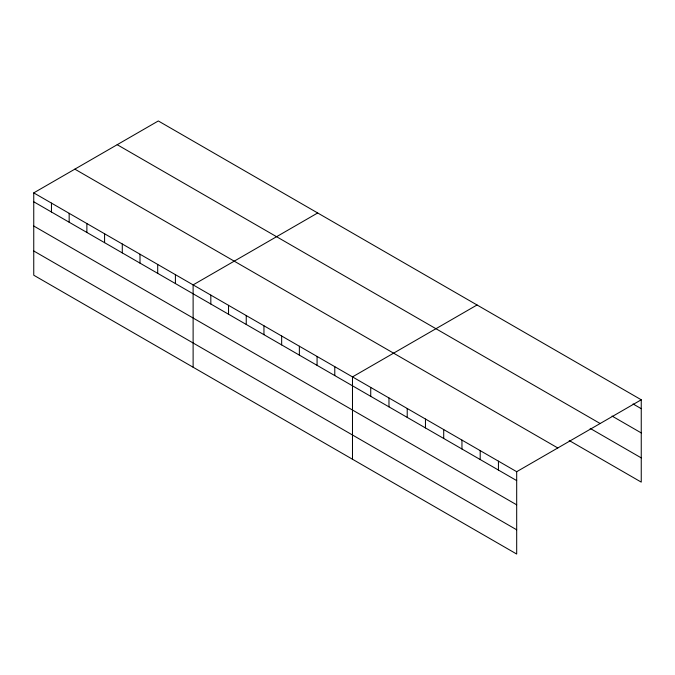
<?xml version="1.0" encoding="UTF-8"?>
<svg xmlns="http://www.w3.org/2000/svg" width="675" height="675" viewBox="0 0 675 675"><rect width="100%" height="100%" fill="white"/><g stroke="black" fill="none" stroke-linecap="round" stroke-linejoin="round"><path stroke-width="1.01" d="M33.75 192.881L516.687 471.698L516.687 554.04L33.75 275.214L33.75 192.881L158.313 120.96L641.25 399.786L641.25 482.119L569.185 440.513M317.68 212.971L193.118 284.892L193.118 367.225M477.048 304.982L352.485 376.903L352.485 459.236M516.687 471.698L641.25 399.786M633.04 403.945L641.25 408.679M612.056 416.062L641.25 432.92M117.205 144.695L600.142 423.512M590.169 428.397L641.25 457.886M74.858 169.147L557.795 447.964M33.75 201.783L516.687 480.6M33.75 226.015L516.687 504.833M33.75 250.982L516.687 529.799M498.437 461.168L498.437 470.07M480.195 450.63L480.195 459.532M461.953 440.1L461.953 449.002M443.711 429.57L443.711 438.463M425.461 419.032L425.461 427.933M407.219 408.502L407.219 417.403M388.977 397.963L388.977 406.865M370.735 387.433L370.735 396.335M334.783 366.677L334.783 375.578M317.073 356.451L317.073 365.352M299.363 346.233L299.363 355.134M281.661 336.007L281.661 344.908M263.95 325.78L263.95 334.682M246.24 315.562L246.24 324.464M228.538 305.336L228.538 314.238M210.828 295.11L210.828 304.012M175.407 274.666L175.407 283.567M157.705 264.44L157.705 273.341M139.995 254.222L139.995 263.123M122.285 243.996L122.285 252.897M104.583 233.769L104.583 242.671M86.872 223.552L86.872 232.453M69.162 213.325L69.162 222.227M51.46 203.099L51.46 212.001"/></g></svg>
